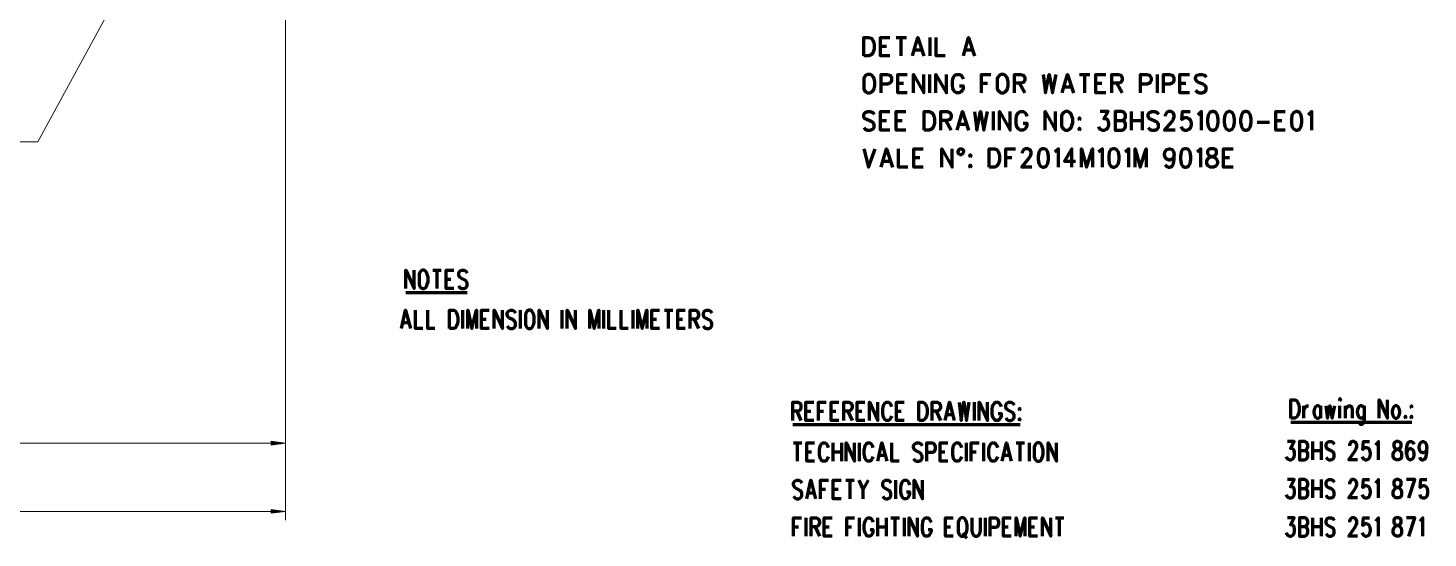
# Model space of a CAD drawing. Header units: metres. Extents: x 1223 to 5739, y -151236 to 19014.
# Drawn here: x 5257 to 5418.3, y -151127.4 to -151068.7 of the extents above; entities that cross this region are included whole.
import ezdxf

# ---------------------------------------------------------------- set-up
doc = ezdxf.new("R2010")
doc.units = ezdxf.units.M
doc.layers.add('PDF_Geometry', color=7, linetype='Continuous')

msp = doc.modelspace()

# ---------------------------------------------------------------- linework, layer by layer
at = {"layer": 'PDF_Geometry', "color": 8, "lineweight": 13}
for points in [[(5254.078, -151081.765), (5258.183, -151081.765), (5277.264, -151046.652)], [(5286.692, -151117.488), (5286.692, -151048.725)], [(5286.692, -151125.352), (5286.692, -151050.98)], [(5115.861, -151116.472), (5286.692, -151116.472)], [(5285.006, -151116.431), (5285.392, -151116.472), (5285.006, -151116.533)], [(5285.026, -151116.309), (5286.245, -151116.472), (5285.026, -151116.634)], [(5285.026, -151116.37), (5285.818, -151116.472), (5285.026, -151116.573)], [(4986.605, -151124.336), (5286.692, -151124.336)], [(5285.006, -151124.295), (5285.392, -151124.336), (5285.006, -151124.397)], [(5285.026, -151124.173), (5286.245, -151124.336), (5285.026, -151124.498)], [(5285.026, -151124.234), (5285.818, -151124.336), (5285.026, -151124.458)]]:
    msp.add_lwpolyline(points, dxfattribs=at)
at = {"layer": 'PDF_Geometry', "color": 8, "lineweight": 90}
for points in [[(5353.301, -151071.849), (5353.301, -151069.736), (5353.891, -151069.736), (5354.135, -151069.837), (5354.338, -151070.04), (5354.419, -151070.244), (5354.5, -151070.548), (5354.5, -151071.056), (5354.419, -151071.341), (5354.338, -151071.544), (5354.135, -151071.747), (5353.891, -151071.849)], [(5353.545, -151076.014), (5353.728, -151076.116), (5354.053, -151076.116), (5354.236, -151076.014), (5354.419, -151075.811), (5354.5, -151075.608), (5354.582, -151075.324), (5354.582, -151074.816), (5354.5, -151074.511), (5354.419, -151074.308), (5354.236, -151074.104), (5354.053, -151074.003), (5353.728, -151074.003), (5353.545, -151074.104), (5353.362, -151074.308), (5353.301, -151074.511), (5353.301, -151074.816), (5353.301, -151075.324), (5353.301, -151075.608), (5353.362, -151075.811)], [(5368.928, -151076.014), (5369.09, -151076.116), (5369.415, -151076.116), (5369.598, -151076.014), (5369.781, -151075.811), (5369.862, -151075.608), (5369.944, -151075.324), (5369.944, -151074.816), (5369.862, -151074.511), (5369.781, -151074.308), (5369.598, -151074.104), (5369.415, -151074.003), (5369.09, -151074.003), (5368.928, -151074.104), (5368.724, -151074.308), (5368.663, -151074.511), (5368.663, -151074.816), (5368.663, -151075.324), (5368.663, -151075.608), (5368.724, -151075.811)], [(5360.251, -151080.404), (5360.251, -151078.29), (5360.84, -151078.29), (5361.104, -151078.392), (5361.287, -151078.595), (5361.369, -151078.798), (5361.45, -151079.103), (5361.45, -151079.611), (5361.369, -151079.896), (5361.287, -151080.099), (5361.104, -151080.302), (5360.84, -151080.404)], [(5376.324, -151080.302), (5376.507, -151080.404), (5376.832, -151080.404), (5376.995, -151080.302), (5377.198, -151080.099), (5377.279, -151079.896), (5377.36, -151079.611), (5377.36, -151079.103), (5377.279, -151078.798), (5377.198, -151078.595), (5376.995, -151078.392), (5376.832, -151078.29), (5376.507, -151078.29), (5376.324, -151078.392), (5376.141, -151078.595), (5376.08, -151078.798), (5376.08, -151079.103), (5376.08, -151079.611), (5376.08, -151079.896), (5376.141, -151080.099)], [(5393.149, -151080.302), (5393.413, -151080.404), (5393.576, -151080.404), (5393.84, -151080.302), (5394.023, -151079.997), (5394.104, -151079.51), (5394.104, -151079.205), (5394.023, -151078.697), (5393.84, -151078.392), (5393.576, -151078.29), (5393.413, -151078.29), (5393.149, -151078.392), (5392.966, -151078.697), (5392.905, -151079.205), (5392.905, -151079.51), (5392.966, -151079.997)], [(5395.059, -151080.302), (5395.323, -151080.404), (5395.486, -151080.404), (5395.73, -151080.302), (5395.913, -151079.997), (5396.014, -151079.51), (5396.014, -151079.205), (5395.913, -151078.697), (5395.73, -151078.392), (5395.486, -151078.29), (5395.323, -151078.29), (5395.059, -151078.392), (5394.876, -151078.697), (5394.815, -151079.205), (5394.815, -151079.51), (5394.876, -151079.997)], [(5396.969, -151080.302), (5397.213, -151080.404), (5397.396, -151080.404), (5397.64, -151080.302), (5397.823, -151079.997), (5397.904, -151079.51), (5397.904, -151079.205), (5397.823, -151078.697), (5397.64, -151078.392), (5397.396, -151078.29), (5397.213, -151078.29), (5396.969, -151078.392), (5396.787, -151078.697), (5396.705, -151079.205), (5396.705, -151079.51), (5396.787, -151079.997)], [(5402.822, -151080.302), (5403.065, -151080.404), (5403.228, -151080.404), (5403.492, -151080.302), (5403.675, -151079.997), (5403.756, -151079.51), (5403.756, -151079.205), (5403.675, -151078.697), (5403.492, -151078.392), (5403.228, -151078.29), (5403.065, -151078.29), (5402.822, -151078.392), (5402.618, -151078.697), (5402.557, -151079.205), (5402.557, -151079.51), (5402.618, -151079.997)], [(5378.153, -151079.205), (5378.234, -151079.103), (5378.153, -151079.002), (5378.072, -151079.103)], [(5378.153, -151080.404), (5378.234, -151080.302), (5378.153, -151080.2), (5378.072, -151080.302)], [(5364.335, -151083.269), (5364.173, -151083.066), (5364.173, -151082.862), (5364.254, -151082.659), (5364.417, -151082.558), (5364.599, -151082.558), (5364.782, -151082.761), (5364.782, -151082.964), (5364.681, -151083.167), (5364.498, -151083.269)], [(5365.575, -151083.472), (5365.656, -151083.37), (5365.575, -151083.269), (5365.473, -151083.37)], [(5367.749, -151084.671), (5367.749, -151082.558), (5368.338, -151082.558), (5368.603, -151082.659), (5368.785, -151082.862), (5368.867, -151083.066), (5368.948, -151083.37), (5368.948, -151083.878), (5368.867, -151084.163), (5368.785, -151084.366), (5368.603, -151084.569), (5368.338, -151084.671)], [(5373.642, -151084.569), (5373.886, -151084.671), (5374.048, -151084.671), (5374.312, -151084.569), (5374.495, -151084.264), (5374.577, -151083.777), (5374.577, -151083.472), (5374.495, -151082.964), (5374.312, -151082.659), (5374.048, -151082.558), (5373.886, -151082.558), (5373.642, -151082.659), (5373.459, -151082.964), (5373.378, -151083.472), (5373.378, -151083.777), (5373.459, -151084.264)], [(5381.75, -151084.569), (5382.014, -151084.671), (5382.176, -151084.671), (5382.42, -151084.569), (5382.623, -151084.264), (5382.705, -151083.777), (5382.705, -151083.472), (5382.623, -151082.964), (5382.42, -151082.659), (5382.176, -151082.558), (5382.014, -151082.558), (5381.75, -151082.659), (5381.567, -151082.964), (5381.506, -151083.472), (5381.506, -151083.777), (5381.567, -151084.264)], [(5390.02, -151084.569), (5390.284, -151084.671), (5390.447, -151084.671), (5390.69, -151084.569), (5390.894, -151084.264), (5390.975, -151083.777), (5390.975, -151083.472), (5390.894, -151082.964), (5390.69, -151082.659), (5390.447, -151082.558), (5390.284, -151082.558), (5390.02, -151082.659), (5389.837, -151082.964), (5389.776, -151083.472), (5389.776, -151083.777), (5389.837, -151084.264)], [(5392.987, -151084.569), (5392.885, -151084.468), (5392.824, -151084.264), (5392.824, -151083.98), (5392.885, -151083.777), (5393.068, -151083.574), (5393.332, -151083.472), (5393.657, -151083.37), (5393.84, -151083.269), (5393.942, -151083.066), (5393.942, -151082.862), (5393.84, -151082.659), (5393.576, -151082.558), (5393.251, -151082.558), (5392.987, -151082.659), (5392.885, -151082.862), (5392.885, -151083.066), (5392.987, -151083.269), (5393.149, -151083.37), (5393.495, -151083.472), (5393.759, -151083.574), (5393.942, -151083.777), (5394.023, -151083.98), (5394.023, -151084.264), (5393.942, -151084.468), (5393.84, -151084.569), (5393.576, -151084.671), (5393.251, -151084.671)], [(5365.575, -151084.671), (5365.656, -151084.569), (5365.575, -151084.468), (5365.473, -151084.569)], [(5302.278, -151098.57), (5302.42, -151098.671), (5302.684, -151098.671), (5302.826, -151098.57), (5302.969, -151098.367), (5303.029, -151098.163), (5303.111, -151097.879), (5303.111, -151097.371), (5303.029, -151097.066), (5302.969, -151096.863), (5302.826, -151096.66), (5302.684, -151096.558), (5302.42, -151096.558), (5302.278, -151096.66), (5302.135, -151096.863), (5302.074, -151097.066), (5302.074, -151097.371), (5302.074, -151097.879), (5302.074, -151098.163), (5302.135, -151098.367)], [(5305.59, -151103.284), (5305.59, -151101.171), (5306.057, -151101.171), (5306.26, -151101.272), (5306.403, -151101.476), (5306.484, -151101.679), (5306.545, -151101.984), (5306.545, -151102.492), (5306.484, -151102.776), (5306.403, -151102.979), (5306.26, -151103.182), (5306.057, -151103.284)], [(5314.531, -151103.182), (5314.653, -151103.284), (5314.937, -151103.284), (5315.059, -151103.182), (5315.201, -151102.979), (5315.282, -151102.776), (5315.343, -151102.492), (5315.343, -151101.984), (5315.282, -151101.679), (5315.201, -151101.476), (5315.059, -151101.272), (5314.937, -151101.171), (5314.653, -151101.171), (5314.531, -151101.272), (5314.368, -151101.476), (5314.327, -151101.679), (5314.327, -151101.984), (5314.327, -151102.492), (5314.327, -151102.776), (5314.368, -151102.979)], [(5359.641, -151113.871), (5359.641, -151111.758), (5360.109, -151111.758), (5360.312, -151111.859), (5360.454, -151112.062), (5360.535, -151112.266), (5360.596, -151112.57), (5360.596, -151113.078), (5360.535, -151113.363), (5360.454, -151113.566), (5360.312, -151113.769), (5360.109, -151113.871)], [(5371.244, -151112.672), (5371.305, -151112.57), (5371.244, -151112.469), (5371.183, -151112.57)], [(5402.476, -151113.586), (5402.476, -151111.473), (5402.944, -151111.473), (5403.147, -151111.575), (5403.289, -151111.778), (5403.37, -151111.981), (5403.431, -151112.286), (5403.431, -151112.794), (5403.37, -151113.078), (5403.289, -151113.282), (5403.147, -151113.485), (5402.944, -151113.586)], [(5408.145, -151111.575), (5408.227, -151111.473), (5408.145, -151111.351), (5408.084, -151111.473)], [(5414.363, -151113.485), (5414.506, -151113.586), (5414.709, -151113.586), (5414.851, -151113.485), (5414.973, -151113.282), (5415.054, -151112.977), (5415.054, -151112.794), (5414.973, -151112.489), (5414.851, -151112.286), (5414.709, -151112.184), (5414.506, -151112.184), (5414.363, -151112.286), (5414.221, -151112.489), (5414.16, -151112.794), (5414.16, -151112.977), (5414.221, -151113.282)], [(5416.375, -151112.387), (5416.436, -151112.286), (5416.375, -151112.184), (5416.294, -151112.286)], [(5371.244, -151113.871), (5371.305, -151113.769), (5371.244, -151113.668), (5371.183, -151113.769)], [(5415.684, -151113.586), (5415.745, -151113.485), (5415.684, -151113.383), (5415.623, -151113.485)], [(5416.375, -151113.586), (5416.436, -151113.485), (5416.375, -151113.383), (5416.294, -151113.485)], [(5373.134, -151118.463), (5373.276, -151118.565), (5373.54, -151118.565), (5373.683, -151118.463), (5373.825, -151118.26), (5373.886, -151118.057), (5373.967, -151117.772), (5373.967, -151117.264), (5373.886, -151116.96), (5373.825, -151116.756), (5373.683, -151116.553), (5373.54, -151116.452), (5373.276, -151116.452), (5373.134, -151116.553), (5372.992, -151116.756), (5372.931, -151116.96), (5372.931, -151117.264), (5372.931, -151117.772), (5372.931, -151118.057), (5372.992, -151118.26)], [(5414.424, -151118.301), (5414.343, -151118.199), (5414.282, -151117.996), (5414.282, -151117.711), (5414.343, -151117.508), (5414.485, -151117.305), (5414.689, -151117.203), (5414.953, -151117.102), (5415.115, -151117), (5415.176, -151116.797), (5415.176, -151116.594), (5415.115, -151116.391), (5414.892, -151116.289), (5414.628, -151116.289), (5414.424, -151116.391), (5414.343, -151116.594), (5414.343, -151116.797), (5414.424, -151117), (5414.546, -151117.102), (5414.831, -151117.203), (5415.034, -151117.305), (5415.176, -151117.508), (5415.237, -151117.711), (5415.237, -151117.996), (5415.176, -151118.199), (5415.115, -151118.301), (5414.892, -151118.402), (5414.628, -151118.402)], [(5414.424, -151122.69), (5414.343, -151122.588), (5414.282, -151122.385), (5414.282, -151122.101), (5414.343, -151121.897), (5414.485, -151121.694), (5414.689, -151121.593), (5414.953, -151121.491), (5415.115, -151121.389), (5415.176, -151121.186), (5415.176, -151120.983), (5415.115, -151120.78), (5414.892, -151120.678), (5414.628, -151120.678), (5414.424, -151120.78), (5414.343, -151120.983), (5414.343, -151121.186), (5414.424, -151121.389), (5414.546, -151121.491), (5414.831, -151121.593), (5415.034, -151121.694), (5415.176, -151121.897), (5415.237, -151122.101), (5415.237, -151122.385), (5415.176, -151122.588), (5415.115, -151122.69), (5414.892, -151122.791), (5414.628, -151122.791)], [(5364.376, -151127.099), (5364.518, -151127.201), (5364.782, -151127.201), (5364.925, -151127.099), (5365.067, -151126.896), (5365.128, -151126.693), (5365.209, -151126.408), (5365.209, -151125.9), (5365.128, -151125.596), (5365.067, -151125.392), (5364.925, -151125.189), (5364.782, -151125.088), (5364.518, -151125.088), (5364.376, -151125.189), (5364.234, -151125.392), (5364.173, -151125.596), (5364.173, -151125.9), (5364.173, -151126.408), (5364.173, -151126.693), (5364.234, -151126.896)], [(5414.424, -151127.079), (5414.343, -151126.977), (5414.282, -151126.774), (5414.282, -151126.49), (5414.343, -151126.286), (5414.485, -151126.083), (5414.689, -151125.982), (5414.953, -151125.88), (5415.115, -151125.778), (5415.176, -151125.575), (5415.176, -151125.372), (5415.115, -151125.169), (5414.892, -151125.067), (5414.628, -151125.067), (5414.424, -151125.169), (5414.343, -151125.372), (5414.343, -151125.575), (5414.424, -151125.778), (5414.546, -151125.88), (5414.831, -151125.982), (5415.034, -151126.083), (5415.176, -151126.286), (5415.237, -151126.49), (5415.237, -151126.774), (5415.176, -151126.977), (5415.115, -151127.079), (5414.892, -151127.181), (5414.628, -151127.181)]]:
    msp.add_lwpolyline(points, close=True, dxfattribs=at)
for points in [[(5356.309, -151071.849), (5355.212, -151071.849), (5355.212, -151069.736), (5356.309, -151069.736)], [(5355.212, -151070.752), (5355.902, -151070.752)], [(5357.02, -151069.736), (5358.219, -151069.736)], [(5357.609, -151071.849), (5357.609, -151069.736)], [(5358.93, -151071.849), (5359.519, -151069.736), (5360.21, -151071.849)], [(5360.942, -151071.849), (5360.942, -151069.736)], [(5362.689, -151071.849), (5361.633, -151071.849), (5361.633, -151069.736)], [(5364.782, -151071.849), (5365.372, -151069.736), (5366.062, -151071.849)], [(5359.093, -151071.158), (5359.946, -151071.158)], [(5364.965, -151071.158), (5365.819, -151071.158)], [(5355.293, -151076.116), (5355.293, -151074.003), (5356.045, -151074.003), (5356.309, -151074.104), (5356.41, -151074.206), (5356.492, -151074.409), (5356.492, -151074.714), (5356.41, -151074.917), (5356.309, -151075.019), (5356.045, -151075.12), (5355.293, -151075.12)], [(5358.3, -151076.116), (5357.203, -151076.116), (5357.203, -151074.003), (5358.3, -151074.003)], [(5359.011, -151076.116), (5359.011, -151074.003), (5360.21, -151076.116), (5360.21, -151074.003)], [(5360.921, -151076.116), (5360.921, -151074.003)], [(5361.612, -151076.116), (5361.612, -151074.003), (5362.811, -151076.116), (5362.811, -151074.003)], [(5364.315, -151075.324), (5364.742, -151075.324), (5364.742, -151075.608), (5364.66, -151075.811), (5364.478, -151076.014), (5364.315, -151076.116), (5363.97, -151076.116), (5363.787, -151076.014), (5363.624, -151075.811), (5363.543, -151075.608), (5363.502, -151075.324), (5363.502, -151074.816), (5363.543, -151074.511), (5363.624, -151074.308), (5363.787, -151074.104), (5363.97, -151074.003), (5364.315, -151074.003), (5364.478, -151074.104), (5364.66, -151074.308), (5364.742, -151074.511)], [(5366.855, -151076.116), (5366.855, -151074.003), (5367.952, -151074.003)], [(5370.655, -151076.116), (5370.655, -151074.003), (5371.407, -151074.003), (5371.671, -151074.104), (5371.772, -151074.206), (5371.854, -151074.409), (5371.854, -151074.612), (5371.772, -151074.816), (5371.671, -151074.917), (5371.407, -151075.019), (5370.655, -151075.019)], [(5373.967, -151074.003), (5374.231, -151076.116), (5374.638, -151074.003), (5375.044, -151076.116), (5375.45, -151074.003)], [(5376.162, -151076.116), (5376.751, -151074.003), (5377.442, -151076.116)], [(5378.153, -151074.003), (5379.352, -151074.003)], [(5378.742, -151076.116), (5378.742, -151074.003)], [(5381.16, -151076.116), (5380.043, -151076.116), (5380.043, -151074.003), (5381.16, -151074.003)], [(5381.872, -151076.116), (5381.872, -151074.003), (5382.623, -151074.003), (5382.908, -151074.104), (5382.989, -151074.206), (5383.07, -151074.409), (5383.07, -151074.612), (5382.989, -151074.816), (5382.908, -151074.917), (5382.623, -151075.019), (5381.872, -151075.019)], [(5385.184, -151076.116), (5385.184, -151074.003), (5385.956, -151074.003), (5386.22, -151074.104), (5386.301, -151074.206), (5386.383, -151074.409), (5386.383, -151074.714), (5386.301, -151074.917), (5386.22, -151075.019), (5385.956, -151075.12), (5385.184, -151075.12)], [(5387.114, -151076.116), (5387.114, -151074.003)], [(5387.805, -151076.116), (5387.805, -151074.003), (5388.557, -151074.003), (5388.821, -151074.104), (5388.923, -151074.206), (5389.004, -151074.409), (5389.004, -151074.714), (5388.923, -151074.917), (5388.821, -151075.019), (5388.557, -151075.12), (5387.805, -151075.12)], [(5390.812, -151076.116), (5389.715, -151076.116), (5389.715, -151074.003), (5390.812, -151074.003)], [(5391.524, -151075.811), (5391.686, -151076.014), (5391.95, -151076.116), (5392.275, -151076.116), (5392.56, -151076.014), (5392.722, -151075.811), (5392.722, -151075.506), (5392.641, -151075.324), (5392.56, -151075.222), (5392.377, -151075.12), (5391.869, -151074.917), (5391.686, -151074.816), (5391.585, -151074.714), (5391.524, -151074.511), (5391.524, -151074.308), (5391.686, -151074.104), (5391.95, -151074.003), (5392.275, -151074.003), (5392.56, -151074.104), (5392.722, -151074.308)], [(5357.203, -151075.019), (5357.873, -151075.019)], [(5366.855, -151075.019), (5367.546, -151075.019)], [(5371.244, -151075.019), (5371.854, -151076.116)], [(5376.324, -151075.425), (5377.198, -151075.425)], [(5380.043, -151075.019), (5380.734, -151075.019)], [(5382.461, -151075.019), (5383.07, -151076.116)], [(5389.715, -151075.019), (5390.406, -151075.019)], [(5353.301, -151080.099), (5353.464, -151080.302), (5353.728, -151080.404), (5354.053, -151080.404), (5354.338, -151080.302), (5354.5, -151080.099), (5354.5, -151079.794), (5354.419, -151079.611), (5354.338, -151079.51), (5354.135, -151079.408), (5353.647, -151079.205), (5353.464, -151079.103), (5353.362, -151079.002), (5353.301, -151078.798), (5353.301, -151078.595), (5353.464, -151078.392), (5353.728, -151078.29), (5354.053, -151078.29), (5354.338, -151078.392), (5354.5, -151078.595)], [(5356.309, -151080.404), (5355.212, -151080.404), (5355.212, -151078.29), (5356.309, -151078.29)], [(5358.138, -151080.404), (5357.02, -151080.404), (5357.02, -151078.29), (5358.138, -151078.29)], [(5362.161, -151080.404), (5362.161, -151078.29), (5362.913, -151078.29), (5363.197, -151078.392), (5363.279, -151078.494), (5363.36, -151078.697), (5363.36, -151078.9), (5363.279, -151079.103), (5363.197, -151079.205), (5362.913, -151079.306), (5362.161, -151079.306)], [(5364.071, -151080.404), (5364.66, -151078.29), (5365.351, -151080.404)], [(5366.062, -151078.29), (5366.327, -151080.404), (5366.733, -151078.29), (5367.139, -151080.404), (5367.546, -151078.29)], [(5368.257, -151080.404), (5368.257, -151078.29)], [(5368.948, -151080.404), (5368.948, -151078.29), (5370.147, -151080.404), (5370.147, -151078.29)], [(5371.671, -151079.611), (5372.077, -151079.611), (5372.077, -151079.896), (5371.996, -151080.099), (5371.833, -151080.302), (5371.671, -151080.404), (5371.305, -151080.404), (5371.143, -151080.302), (5370.98, -151080.099), (5370.899, -151079.896), (5370.838, -151079.611), (5370.838, -151079.103), (5370.899, -151078.798), (5370.98, -151078.595), (5371.143, -151078.392), (5371.305, -151078.29), (5371.671, -151078.29), (5371.833, -151078.392), (5371.996, -151078.595), (5372.077, -151078.798)], [(5374.191, -151080.404), (5374.191, -151078.29), (5375.389, -151080.404), (5375.389, -151078.29)], [(5380.348, -151079.997), (5380.409, -151080.2), (5380.51, -151080.302), (5380.754, -151080.404), (5381.018, -151080.404), (5381.262, -151080.302), (5381.445, -151080.099), (5381.526, -151079.794), (5381.526, -151079.611), (5381.445, -151079.306), (5381.364, -151079.205), (5381.181, -151079.103), (5380.937, -151079.103), (5381.445, -151078.29), (5380.51, -151078.29)], [(5382.237, -151079.306), (5383.009, -151079.306), (5383.274, -151079.205), (5383.355, -151079.103), (5383.436, -151078.9), (5383.436, -151078.697), (5383.355, -151078.494), (5383.274, -151078.392), (5383.009, -151078.29), (5382.237, -151078.29), (5382.237, -151080.404), (5383.009, -151080.404), (5383.274, -151080.302), (5383.355, -151080.2), (5383.436, -151079.997), (5383.436, -151079.713), (5383.355, -151079.51), (5383.274, -151079.408), (5383.009, -151079.306)], [(5384.147, -151080.404), (5384.147, -151078.29)], [(5385.346, -151078.29), (5385.346, -151080.404)], [(5386.058, -151080.099), (5386.22, -151080.302), (5386.464, -151080.404), (5386.809, -151080.404), (5387.074, -151080.302), (5387.236, -151080.099), (5387.236, -151079.794), (5387.155, -151079.611), (5387.074, -151079.51), (5386.891, -151079.408), (5386.383, -151079.205), (5386.22, -151079.103), (5386.118, -151079.002), (5386.058, -151078.798), (5386.058, -151078.595), (5386.22, -151078.392), (5386.464, -151078.29), (5386.809, -151078.29), (5387.074, -151078.392), (5387.236, -151078.595)], [(5389.146, -151080.404), (5387.947, -151080.404), (5388.801, -151079.408), (5388.984, -151079.103), (5389.065, -151078.9), (5389.065, -151078.697), (5388.984, -151078.494), (5388.882, -151078.392), (5388.719, -151078.29), (5388.374, -151078.29), (5388.211, -151078.392), (5388.13, -151078.494), (5388.029, -151078.697), (5388.029, -151078.798)], [(5389.857, -151079.997), (5389.918, -151080.2), (5390.02, -151080.302), (5390.284, -151080.404), (5390.528, -151080.404), (5390.792, -151080.302), (5390.975, -151080.099), (5391.056, -151079.794), (5391.056, -151079.611), (5390.975, -151079.306), (5390.792, -151079.103), (5390.528, -151079.002), (5390.284, -151079.002), (5390.02, -151079.103), (5389.918, -151079.205), (5390.02, -151078.29), (5390.894, -151078.29)], [(5392.194, -151080.404), (5392.194, -151078.29), (5391.767, -151078.697)], [(5401.846, -151080.404), (5400.749, -151080.404), (5400.749, -151078.29), (5401.846, -151078.29)], [(5404.894, -151080.404), (5404.894, -151078.29), (5404.468, -151078.697)], [(5355.212, -151079.306), (5355.902, -151079.306)], [(5357.02, -151079.306), (5357.711, -151079.306)], [(5362.75, -151079.306), (5363.36, -151080.404)], [(5364.234, -151079.713), (5365.087, -151079.713)], [(5384.147, -151079.306), (5385.346, -151079.306)], [(5398.615, -151079.51), (5400.038, -151079.51)], [(5400.749, -151079.306), (5401.44, -151079.306)], [(5353.301, -151082.558), (5353.85, -151084.671), (5354.622, -151082.558)], [(5355.313, -151084.671), (5355.902, -151082.558), (5356.593, -151084.671)], [(5358.361, -151084.671), (5357.305, -151084.671), (5357.305, -151082.558)], [(5360.149, -151084.671), (5359.052, -151084.671), (5359.052, -151082.558), (5360.149, -151082.558)], [(5359.052, -151083.574), (5359.743, -151083.574)], [(5362.283, -151084.671), (5362.283, -151082.558), (5363.482, -151084.671), (5363.482, -151082.558)], [(5369.659, -151084.671), (5369.659, -151082.558), (5370.777, -151082.558)], [(5369.659, -151083.574), (5370.35, -151083.574)], [(5372.667, -151084.671), (5371.488, -151084.671), (5372.321, -151083.675), (5372.504, -151083.37), (5372.585, -151083.167), (5372.585, -151082.964), (5372.504, -151082.761), (5372.402, -151082.659), (5372.24, -151082.558), (5371.894, -151082.558), (5371.732, -151082.659), (5371.651, -151082.761), (5371.549, -151082.964), (5371.549, -151083.066)], [(5375.715, -151084.671), (5375.715, -151082.558), (5375.288, -151082.964)], [(5377.259, -151084.671), (5377.259, -151082.558), (5376.426, -151083.98), (5377.686, -151083.98)], [(5378.376, -151084.671), (5378.376, -151082.558), (5378.966, -151084.671), (5379.657, -151082.558), (5379.657, -151084.671)], [(5380.795, -151084.671), (5380.795, -151082.558), (5380.348, -151082.964)], [(5383.843, -151084.671), (5383.843, -151082.558), (5383.396, -151082.964)], [(5384.554, -151084.671), (5384.554, -151082.558), (5385.143, -151084.671), (5385.834, -151082.558), (5385.834, -151084.671)], [(5388.029, -151084.366), (5388.13, -151084.569), (5388.374, -151084.671), (5388.537, -151084.671), (5388.821, -151084.569), (5388.984, -151084.264), (5389.065, -151083.777), (5389.065, -151083.269), (5388.984, -151083.574), (5388.821, -151083.777), (5388.537, -151083.878), (5388.455, -151083.878), (5388.211, -151083.777), (5388.029, -151083.574), (5387.947, -151083.269), (5387.947, -151083.167), (5388.029, -151082.862), (5388.211, -151082.659), (5388.455, -151082.558), (5388.537, -151082.558), (5388.821, -151082.659), (5388.984, -151082.862), (5389.065, -151083.269)], [(5392.113, -151084.671), (5392.113, -151082.558), (5391.686, -151082.964)], [(5395.831, -151084.671), (5394.734, -151084.671), (5394.734, -151082.558), (5395.831, -151082.558)], [(5394.734, -151083.574), (5395.425, -151083.574)], [(5355.476, -151083.98), (5356.329, -151083.98)], [(5300.571, -151098.671), (5300.571, -151096.558), (5301.526, -151098.671), (5301.526, -151096.558)], [(5303.68, -151096.558), (5304.635, -151096.558)], [(5304.147, -151098.671), (5304.147, -151096.558)], [(5306.078, -151098.671), (5305.183, -151098.671), (5305.183, -151096.558), (5306.078, -151096.558)], [(5306.646, -151098.367), (5306.789, -151098.57), (5306.992, -151098.671), (5307.256, -151098.671), (5307.48, -151098.57), (5307.602, -151098.367), (5307.602, -151098.062), (5307.541, -151097.879), (5307.48, -151097.777), (5307.317, -151097.676), (5306.911, -151097.473), (5306.789, -151097.371), (5306.707, -151097.269), (5306.646, -151097.066), (5306.646, -151096.863), (5306.789, -151096.66), (5306.992, -151096.558), (5307.256, -151096.558), (5307.48, -151096.66), (5307.602, -151096.863)], [(5305.183, -151097.574), (5305.752, -151097.574)], [(5300.571, -151099.139), (5307.602, -151099.139)], [(5300.063, -151103.284), (5300.53, -151101.171), (5301.079, -151103.284)], [(5302.501, -151103.284), (5301.668, -151103.284), (5301.668, -151101.171)], [(5303.903, -151103.284), (5303.07, -151103.284), (5303.07, -151101.171)], [(5307.134, -151103.284), (5307.134, -151101.171)], [(5307.683, -151103.284), (5307.683, -151101.171), (5308.15, -151103.284), (5308.699, -151101.171), (5308.699, -151103.284)], [(5310.162, -151103.284), (5309.268, -151103.284), (5309.268, -151101.171), (5310.162, -151101.171)], [(5310.731, -151103.284), (5310.731, -151101.171), (5311.686, -151103.284), (5311.686, -151101.171)], [(5312.234, -151102.979), (5312.377, -151103.182), (5312.56, -151103.284), (5312.844, -151103.284), (5313.047, -151103.182), (5313.19, -151102.979), (5313.19, -151102.674), (5313.129, -151102.492), (5313.047, -151102.39), (5312.905, -151102.288), (5312.499, -151102.085), (5312.377, -151101.984), (5312.295, -151101.882), (5312.234, -151101.679), (5312.234, -151101.476), (5312.377, -151101.272), (5312.56, -151101.171), (5312.844, -151101.171), (5313.047, -151101.272), (5313.19, -151101.476)], [(5313.758, -151103.284), (5313.758, -151101.171)], [(5315.912, -151103.284), (5315.912, -151101.171), (5316.867, -151103.284), (5316.867, -151101.171)], [(5318.574, -151103.284), (5318.574, -151101.171)], [(5319.123, -151103.284), (5319.123, -151101.171), (5320.078, -151103.284), (5320.078, -151101.171)], [(5321.765, -151103.284), (5321.765, -151101.171), (5322.232, -151103.284), (5322.781, -151101.171), (5322.781, -151103.284)], [(5323.37, -151103.284), (5323.37, -151101.171)], [(5324.772, -151103.284), (5323.939, -151103.284), (5323.939, -151101.171)], [(5326.174, -151103.284), (5325.341, -151103.284), (5325.341, -151101.171)], [(5326.743, -151103.284), (5326.743, -151101.171)], [(5327.292, -151103.284), (5327.292, -151101.171), (5327.759, -151103.284), (5328.308, -151101.171), (5328.308, -151103.284)], [(5329.771, -151103.284), (5328.877, -151103.284), (5328.877, -151101.171), (5329.771, -151101.171)], [(5330.34, -151101.171), (5331.295, -151101.171)], [(5330.807, -151103.284), (5330.807, -151101.171)], [(5332.737, -151103.284), (5331.864, -151103.284), (5331.864, -151101.171), (5332.737, -151101.171)], [(5333.306, -151103.284), (5333.306, -151101.171), (5333.916, -151101.171), (5334.14, -151101.272), (5334.201, -151101.374), (5334.262, -151101.577), (5334.262, -151101.78), (5334.201, -151101.984), (5334.14, -151102.085), (5333.916, -151102.187), (5333.306, -151102.187)], [(5334.83, -151102.979), (5334.973, -151103.182), (5335.176, -151103.284), (5335.44, -151103.284), (5335.664, -151103.182), (5335.786, -151102.979), (5335.786, -151102.674), (5335.725, -151102.492), (5335.664, -151102.39), (5335.501, -151102.288), (5335.095, -151102.085), (5334.973, -151101.984), (5334.891, -151101.882), (5334.83, -151101.679), (5334.83, -151101.476), (5334.973, -151101.272), (5335.176, -151101.171), (5335.44, -151101.171), (5335.664, -151101.272), (5335.786, -151101.476)], [(5300.205, -151102.593), (5300.876, -151102.593)], [(5309.268, -151102.187), (5309.816, -151102.187)], [(5328.877, -151102.187), (5329.425, -151102.187)], [(5331.864, -151102.187), (5332.412, -151102.187)], [(5333.774, -151102.187), (5334.262, -151103.284)], [(5345.112, -151113.871), (5345.112, -151111.758), (5345.722, -151111.758), (5345.925, -151111.859), (5346.007, -151111.961), (5346.067, -151112.164), (5346.067, -151112.367), (5346.007, -151112.57), (5345.925, -151112.672), (5345.722, -151112.774), (5345.112, -151112.774)], [(5345.58, -151112.774), (5346.067, -151113.871)], [(5347.531, -151113.871), (5346.636, -151113.871), (5346.636, -151111.758), (5347.531, -151111.758)], [(5346.636, -151112.774), (5347.185, -151112.774)], [(5348.099, -151113.871), (5348.099, -151111.758), (5348.973, -151111.758)], [(5348.099, -151112.774), (5348.648, -151112.774)], [(5350.436, -151113.871), (5349.542, -151113.871), (5349.542, -151111.758), (5350.436, -151111.758)], [(5349.542, -151112.774), (5350.091, -151112.774)], [(5351.005, -151113.871), (5351.005, -151111.758), (5351.615, -151111.758), (5351.818, -151111.859), (5351.899, -151111.961), (5351.96, -151112.164), (5351.96, -151112.367), (5351.899, -151112.57), (5351.818, -151112.672), (5351.615, -151112.774), (5351.005, -151112.774)], [(5351.473, -151112.774), (5351.96, -151113.871)], [(5353.423, -151113.871), (5352.529, -151113.871), (5352.529, -151111.758), (5353.423, -151111.758)], [(5352.529, -151112.774), (5353.078, -151112.774)], [(5353.972, -151113.871), (5353.972, -151111.758), (5354.927, -151113.871), (5354.927, -151111.758)], [(5356.492, -151113.363), (5356.41, -151113.566), (5356.289, -151113.769), (5356.146, -151113.871), (5355.862, -151113.871), (5355.74, -151113.769), (5355.598, -151113.566), (5355.537, -151113.363), (5355.496, -151113.078), (5355.496, -151112.57), (5355.537, -151112.266), (5355.598, -151112.062), (5355.74, -151111.859), (5355.862, -151111.758), (5356.146, -151111.758), (5356.289, -151111.859), (5356.41, -151112.062), (5356.492, -151112.266)], [(5357.934, -151113.871), (5357.061, -151113.871), (5357.061, -151111.758), (5357.934, -151111.758)], [(5357.061, -151112.774), (5357.609, -151112.774)], [(5361.165, -151113.871), (5361.165, -151111.758), (5361.775, -151111.758), (5361.978, -151111.859), (5362.059, -151111.961), (5362.12, -151112.164), (5362.12, -151112.367), (5362.059, -151112.57), (5361.978, -151112.672), (5361.775, -151112.774), (5361.165, -151112.774)], [(5361.633, -151112.774), (5362.12, -151113.871)], [(5362.689, -151113.871), (5363.157, -151111.758), (5363.705, -151113.871)], [(5364.274, -151111.758), (5364.498, -151113.871), (5364.823, -151111.758), (5365.148, -151113.871), (5365.453, -151111.758)], [(5366.042, -151113.871), (5366.042, -151111.758)], [(5366.591, -151113.871), (5366.591, -151111.758), (5367.546, -151113.871), (5367.546, -151111.758)], [(5368.765, -151113.078), (5369.111, -151113.078), (5369.111, -151113.363), (5369.029, -151113.566), (5368.907, -151113.769), (5368.765, -151113.871), (5368.481, -151113.871), (5368.338, -151113.769), (5368.216, -151113.566), (5368.135, -151113.363), (5368.095, -151113.078), (5368.095, -151112.57), (5368.135, -151112.266), (5368.216, -151112.062), (5368.338, -151111.859), (5368.481, -151111.758), (5368.765, -151111.758), (5368.907, -151111.859), (5369.029, -151112.062), (5369.111, -151112.266)], [(5369.659, -151113.566), (5369.781, -151113.769), (5369.984, -151113.871), (5370.269, -151113.871), (5370.472, -151113.769), (5370.614, -151113.566), (5370.614, -151113.261), (5370.553, -151113.078), (5370.472, -151112.977), (5370.33, -151112.875), (5369.923, -151112.672), (5369.781, -151112.57), (5369.7, -151112.469), (5369.659, -151112.266), (5369.659, -151112.062), (5369.781, -151111.859), (5369.984, -151111.758), (5370.269, -151111.758), (5370.472, -151111.859), (5370.614, -151112.062)], [(5404, -151113.586), (5404, -151112.184)], [(5404, -151112.794), (5404.061, -151112.489), (5404.203, -151112.286), (5404.346, -151112.184), (5404.528, -151112.184)], [(5405.951, -151112.489), (5405.809, -151112.286), (5405.666, -151112.184), (5405.463, -151112.184), (5405.341, -151112.286), (5405.199, -151112.489), (5405.118, -151112.794), (5405.118, -151112.977), (5405.199, -151113.282), (5405.341, -151113.485), (5405.463, -151113.586), (5405.666, -151113.586), (5405.809, -151113.485), (5405.951, -151113.282)], [(5405.951, -151113.586), (5405.951, -151112.184)], [(5406.5, -151112.184), (5406.703, -151113.586), (5406.987, -151112.184), (5407.251, -151113.586), (5407.536, -151112.184)], [(5408.145, -151113.586), (5408.145, -151112.184)], [(5408.796, -151113.586), (5408.796, -151112.184)], [(5408.796, -151112.591), (5408.999, -151112.286), (5409.141, -151112.184), (5409.344, -151112.184), (5409.487, -151112.286), (5409.548, -151112.591), (5409.548, -151113.586)], [(5410.34, -151114.196), (5410.482, -151114.298), (5410.685, -151114.298), (5410.828, -151114.196), (5410.909, -151114.094), (5410.97, -151113.79), (5410.97, -151112.184)], [(5412.657, -151113.586), (5412.657, -151111.473), (5413.612, -151113.586), (5413.612, -151111.473)], [(5345.112, -151114.338), (5371.305, -151114.338)], [(5362.811, -151113.18), (5363.502, -151113.18)], [(5402.476, -151114.054), (5416.416, -151114.054)], [(5345.214, -151116.452), (5346.169, -151116.452)], [(5345.681, -151118.565), (5345.681, -151116.452)], [(5347.632, -151118.565), (5346.738, -151118.565), (5346.738, -151116.452), (5347.632, -151116.452)], [(5346.738, -151117.468), (5347.287, -151117.468)], [(5349.197, -151118.057), (5349.116, -151118.26), (5348.994, -151118.463), (5348.851, -151118.565), (5348.567, -151118.565), (5348.445, -151118.463), (5348.303, -151118.26), (5348.242, -151118.057), (5348.201, -151117.772), (5348.201, -151117.264), (5348.242, -151116.96), (5348.303, -151116.756), (5348.445, -151116.553), (5348.567, -151116.452), (5348.851, -151116.452), (5348.994, -151116.553), (5349.116, -151116.756), (5349.197, -151116.96)], [(5349.766, -151118.565), (5349.766, -151116.452)], [(5349.766, -151117.468), (5350.721, -151117.468)], [(5350.721, -151116.452), (5350.721, -151118.565)], [(5351.269, -151118.565), (5351.269, -151116.452), (5352.245, -151118.565), (5352.245, -151116.452)], [(5352.793, -151118.565), (5352.793, -151116.452)], [(5354.358, -151118.057), (5354.277, -151118.26), (5354.155, -151118.463), (5354.013, -151118.565), (5353.728, -151118.565), (5353.606, -151118.463), (5353.464, -151118.26), (5353.403, -151118.057), (5353.362, -151117.772), (5353.362, -151117.264), (5353.403, -151116.96), (5353.464, -151116.756), (5353.606, -151116.553), (5353.728, -151116.452), (5354.013, -151116.452), (5354.155, -151116.553), (5354.277, -151116.756), (5354.358, -151116.96)], [(5354.927, -151118.565), (5355.394, -151116.452), (5355.943, -151118.565)], [(5357.365, -151118.565), (5356.512, -151118.565), (5356.512, -151116.452)], [(5359.032, -151118.26), (5359.174, -151118.463), (5359.377, -151118.565), (5359.641, -151118.565), (5359.865, -151118.463), (5360.007, -151118.26), (5360.007, -151117.955), (5359.926, -151117.772), (5359.865, -151117.671), (5359.723, -151117.569), (5359.316, -151117.366), (5359.174, -151117.264), (5359.093, -151117.163), (5359.032, -151116.96), (5359.032, -151116.756), (5359.174, -151116.553), (5359.377, -151116.452), (5359.641, -151116.452), (5359.865, -151116.553), (5360.007, -151116.756)], [(5360.556, -151118.565), (5360.556, -151116.452), (5361.165, -151116.452), (5361.389, -151116.553), (5361.45, -151116.655), (5361.531, -151116.858), (5361.531, -151117.163), (5361.45, -151117.366), (5361.389, -151117.468), (5361.165, -151117.569), (5360.556, -151117.569)], [(5362.974, -151118.565), (5362.08, -151118.565), (5362.08, -151116.452), (5362.974, -151116.452)], [(5362.08, -151117.468), (5362.649, -151117.468)], [(5364.538, -151118.057), (5364.478, -151118.26), (5364.335, -151118.463), (5364.193, -151118.565), (5363.929, -151118.565), (5363.787, -151118.463), (5363.644, -151118.26), (5363.583, -151118.057), (5363.543, -151117.772), (5363.543, -151117.264), (5363.583, -151116.96), (5363.644, -151116.756), (5363.787, -151116.553), (5363.929, -151116.452), (5364.193, -151116.452), (5364.335, -151116.553), (5364.478, -151116.756), (5364.538, -151116.96)], [(5365.128, -151118.565), (5365.128, -151116.452)], [(5365.676, -151118.565), (5365.676, -151116.452), (5366.571, -151116.452)], [(5365.676, -151117.468), (5366.225, -151117.468)], [(5367.139, -151118.565), (5367.139, -151116.452)], [(5368.684, -151118.057), (5368.623, -151118.26), (5368.481, -151118.463), (5368.359, -151118.565), (5368.074, -151118.565), (5367.932, -151118.463), (5367.81, -151118.26), (5367.729, -151118.057), (5367.688, -151117.772), (5367.688, -151117.264), (5367.729, -151116.96), (5367.81, -151116.756), (5367.932, -151116.553), (5368.074, -151116.452), (5368.359, -151116.452), (5368.481, -151116.553), (5368.623, -151116.756), (5368.684, -151116.96)], [(5369.253, -151118.565), (5369.72, -151116.452), (5370.289, -151118.565)], [(5370.838, -151116.452), (5371.813, -151116.452)], [(5371.325, -151118.565), (5371.325, -151116.452)], [(5372.382, -151118.565), (5372.382, -151116.452)], [(5374.536, -151118.565), (5374.536, -151116.452), (5375.491, -151118.565), (5375.491, -151116.452)], [(5401.968, -151117.996), (5402.029, -151118.199), (5402.11, -151118.301), (5402.314, -151118.402), (5402.517, -151118.402), (5402.7, -151118.301), (5402.862, -151118.097), (5402.923, -151117.793), (5402.923, -151117.61), (5402.862, -151117.305), (5402.781, -151117.203), (5402.639, -151117.102), (5402.436, -151117.102), (5402.862, -151116.289), (5402.11, -151116.289)], [(5403.492, -151117.305), (5404.102, -151117.305), (5404.305, -151117.203), (5404.386, -151117.102), (5404.447, -151116.899), (5404.447, -151116.695), (5404.386, -151116.492), (5404.305, -151116.391), (5404.102, -151116.289), (5403.492, -151116.289), (5403.492, -151118.402), (5404.102, -151118.402), (5404.305, -151118.301), (5404.386, -151118.199), (5404.447, -151117.996), (5404.447, -151117.711), (5404.386, -151117.508), (5404.305, -151117.407), (5404.102, -151117.305)], [(5405.016, -151118.402), (5405.016, -151116.289)], [(5405.016, -151117.305), (5405.971, -151117.305)], [(5405.971, -151116.289), (5405.971, -151118.402)], [(5406.54, -151118.097), (5406.662, -151118.301), (5406.865, -151118.402), (5407.15, -151118.402), (5407.353, -151118.301), (5407.495, -151118.097), (5407.495, -151117.793), (5407.434, -151117.61), (5407.353, -151117.508), (5407.211, -151117.407), (5406.804, -151117.203), (5406.662, -151117.102), (5406.581, -151117), (5406.54, -151116.797), (5406.54, -151116.594), (5406.662, -151116.391), (5406.865, -151116.289), (5407.15, -151116.289), (5407.353, -151116.391), (5407.495, -151116.594)], [(5410.157, -151118.402), (5409.182, -151118.402), (5409.873, -151117.407), (5410.015, -151117.102), (5410.076, -151116.899), (5410.076, -151116.695), (5410.015, -151116.492), (5409.934, -151116.391), (5409.791, -151116.289), (5409.527, -151116.289), (5409.385, -151116.391), (5409.324, -151116.492), (5409.243, -151116.695), (5409.243, -151116.797)], [(5410.706, -151117.996), (5410.767, -151118.199), (5410.848, -151118.301), (5411.051, -151118.402), (5411.254, -151118.402), (5411.458, -151118.301), (5411.6, -151118.097), (5411.681, -151117.793), (5411.681, -151117.61), (5411.6, -151117.305), (5411.458, -151117.102), (5411.254, -151117), (5411.051, -151117), (5410.848, -151117.102), (5410.767, -151117.203), (5410.848, -151116.289), (5411.539, -151116.289)], [(5412.596, -151118.402), (5412.596, -151116.289), (5412.23, -151116.695)], [(5415.806, -151117.711), (5415.867, -151118.097), (5416.009, -151118.301), (5416.213, -151118.402), (5416.274, -151118.402), (5416.497, -151118.301), (5416.639, -151118.097), (5416.7, -151117.793), (5416.7, -151117.711), (5416.639, -151117.407), (5416.497, -151117.203), (5416.274, -151117.102), (5416.213, -151117.102), (5416.009, -151117.203), (5415.867, -151117.407), (5415.806, -151117.711), (5415.806, -151117.203), (5415.867, -151116.695), (5416.009, -151116.391), (5416.213, -151116.289), (5416.355, -151116.289), (5416.558, -151116.391), (5416.639, -151116.594)], [(5417.33, -151118.097), (5417.391, -151118.301), (5417.594, -151118.402), (5417.737, -151118.402), (5417.96, -151118.301), (5418.082, -151117.996), (5418.163, -151117.508), (5418.163, -151117), (5418.082, -151117.305), (5417.96, -151117.508), (5417.737, -151117.61), (5417.676, -151117.61), (5417.472, -151117.508), (5417.33, -151117.305), (5417.269, -151117), (5417.269, -151116.899), (5417.33, -151116.594), (5417.472, -151116.391), (5417.676, -151116.289), (5417.737, -151116.289), (5417.96, -151116.391), (5418.082, -151116.594), (5418.163, -151117)], [(5355.049, -151117.874), (5355.74, -151117.874)], [(5369.395, -151117.874), (5370.086, -151117.874)], [(5345.214, -151122.568), (5345.356, -151122.771), (5345.559, -151122.873), (5345.824, -151122.873), (5346.027, -151122.771), (5346.169, -151122.568), (5346.169, -151122.263), (5346.108, -151122.08), (5346.027, -151121.979), (5345.885, -151121.877), (5345.478, -151121.674), (5345.356, -151121.572), (5345.275, -151121.471), (5345.214, -151121.267), (5345.214, -151121.064), (5345.356, -151120.861), (5345.559, -151120.759), (5345.824, -151120.759), (5346.027, -151120.861), (5346.169, -151121.064)], [(5346.738, -151122.873), (5347.205, -151120.759), (5347.754, -151122.873)], [(5348.323, -151122.873), (5348.323, -151120.759), (5349.217, -151120.759)], [(5350.68, -151122.873), (5349.786, -151122.873), (5349.786, -151120.759), (5350.68, -151120.759)], [(5351.229, -151120.759), (5352.204, -151120.759)], [(5351.716, -151122.873), (5351.716, -151120.759)], [(5353.241, -151122.873), (5353.241, -151121.775), (5352.753, -151120.759)], [(5353.789, -151120.759), (5353.241, -151121.775)], [(5355.476, -151122.568), (5355.598, -151122.771), (5355.801, -151122.873), (5356.085, -151122.873), (5356.289, -151122.771), (5356.431, -151122.568), (5356.431, -151122.263), (5356.349, -151122.08), (5356.289, -151121.979), (5356.146, -151121.877), (5355.74, -151121.674), (5355.598, -151121.572), (5355.516, -151121.471), (5355.476, -151121.267), (5355.476, -151121.064), (5355.598, -151120.861), (5355.801, -151120.759), (5356.085, -151120.759), (5356.289, -151120.861), (5356.431, -151121.064)], [(5357, -151122.873), (5357, -151120.759)], [(5358.219, -151122.08), (5358.564, -151122.08), (5358.564, -151122.365), (5358.483, -151122.568), (5358.361, -151122.771), (5358.219, -151122.873), (5357.934, -151122.873), (5357.792, -151122.771), (5357.67, -151122.568), (5357.609, -151122.365), (5357.569, -151122.08), (5357.569, -151121.572), (5357.609, -151121.267), (5357.67, -151121.064), (5357.792, -151120.861), (5357.934, -151120.759), (5358.219, -151120.759), (5358.361, -151120.861), (5358.483, -151121.064), (5358.564, -151121.267)], [(5359.113, -151122.873), (5359.113, -151120.759), (5360.068, -151122.873), (5360.068, -151120.759)], [(5401.968, -151122.385), (5402.029, -151122.588), (5402.11, -151122.69), (5402.314, -151122.791), (5402.517, -151122.791), (5402.7, -151122.69), (5402.862, -151122.487), (5402.923, -151122.182), (5402.923, -151121.999), (5402.862, -151121.694), (5402.781, -151121.593), (5402.639, -151121.491), (5402.436, -151121.491), (5402.862, -151120.678), (5402.11, -151120.678)], [(5403.492, -151121.694), (5404.102, -151121.694), (5404.305, -151121.593), (5404.386, -151121.491), (5404.447, -151121.288), (5404.447, -151121.084), (5404.386, -151120.881), (5404.305, -151120.78), (5404.102, -151120.678), (5403.492, -151120.678), (5403.492, -151122.791), (5404.102, -151122.791), (5404.305, -151122.69), (5404.386, -151122.588), (5404.447, -151122.385), (5404.447, -151122.101), (5404.386, -151121.897), (5404.305, -151121.796), (5404.102, -151121.694)], [(5405.016, -151122.791), (5405.016, -151120.678)], [(5405.971, -151120.678), (5405.971, -151122.791)], [(5406.54, -151122.487), (5406.662, -151122.69), (5406.865, -151122.791), (5407.15, -151122.791), (5407.353, -151122.69), (5407.495, -151122.487), (5407.495, -151122.182), (5407.434, -151121.999), (5407.353, -151121.897), (5407.211, -151121.796), (5406.804, -151121.593), (5406.662, -151121.491), (5406.581, -151121.389), (5406.54, -151121.186), (5406.54, -151120.983), (5406.662, -151120.78), (5406.865, -151120.678), (5407.15, -151120.678), (5407.353, -151120.78), (5407.495, -151120.983)], [(5410.157, -151122.791), (5409.182, -151122.791), (5409.873, -151121.796), (5410.015, -151121.491), (5410.076, -151121.288), (5410.076, -151121.084), (5410.015, -151120.881), (5409.934, -151120.78), (5409.791, -151120.678), (5409.527, -151120.678), (5409.385, -151120.78), (5409.324, -151120.881), (5409.243, -151121.084), (5409.243, -151121.186)], [(5410.706, -151122.385), (5410.767, -151122.588), (5410.848, -151122.69), (5411.051, -151122.791), (5411.254, -151122.791), (5411.458, -151122.69), (5411.6, -151122.487), (5411.681, -151122.182), (5411.681, -151121.999), (5411.6, -151121.694), (5411.458, -151121.491), (5411.254, -151121.389), (5411.051, -151121.389), (5410.848, -151121.491), (5410.767, -151121.593), (5410.848, -151120.678), (5411.539, -151120.678)], [(5412.596, -151122.791), (5412.596, -151120.678), (5412.23, -151121.084)], [(5416.07, -151122.791), (5416.761, -151120.678), (5415.806, -151120.678)], [(5417.33, -151122.385), (5417.391, -151122.588), (5417.472, -151122.69), (5417.676, -151122.791), (5417.879, -151122.791), (5418.082, -151122.69), (5418.224, -151122.487), (5418.285, -151122.182), (5418.285, -151121.999), (5418.224, -151121.694), (5418.082, -151121.491), (5417.879, -151121.389), (5417.676, -151121.389), (5417.472, -151121.491), (5417.391, -151121.593), (5417.472, -151120.678), (5418.163, -151120.678)], [(5346.88, -151122.182), (5347.551, -151122.182)], [(5348.323, -151121.775), (5348.872, -151121.775)], [(5349.786, -151121.775), (5350.335, -151121.775)], [(5405.016, -151121.694), (5405.971, -151121.694)], [(5345.214, -151127.201), (5345.214, -151125.088), (5346.108, -151125.088)], [(5346.677, -151127.201), (5346.677, -151125.088)], [(5347.226, -151127.201), (5347.226, -151125.088), (5347.835, -151125.088), (5348.059, -151125.189), (5348.12, -151125.291), (5348.201, -151125.494), (5348.201, -151125.697), (5348.12, -151125.9), (5348.059, -151126.002), (5347.835, -151126.104), (5347.226, -151126.104)], [(5349.644, -151127.201), (5348.75, -151127.201), (5348.75, -151125.088), (5349.644, -151125.088)], [(5351.351, -151127.201), (5351.351, -151125.088), (5352.245, -151125.088)], [(5352.814, -151127.201), (5352.814, -151125.088)], [(5354.033, -151126.408), (5354.358, -151126.408), (5354.358, -151126.693), (5354.297, -151126.896), (5354.155, -151127.099), (5354.033, -151127.201), (5353.749, -151127.201), (5353.606, -151127.099), (5353.484, -151126.896), (5353.403, -151126.693), (5353.362, -151126.408), (5353.362, -151125.9), (5353.403, -151125.596), (5353.484, -151125.392), (5353.606, -151125.189), (5353.749, -151125.088), (5354.033, -151125.088), (5354.155, -151125.189), (5354.297, -151125.392), (5354.358, -151125.596)], [(5354.927, -151127.201), (5354.927, -151125.088)], [(5355.882, -151125.088), (5355.882, -151127.201)], [(5356.431, -151125.088), (5357.406, -151125.088)], [(5356.918, -151127.201), (5356.918, -151125.088)], [(5357.975, -151127.201), (5357.975, -151125.088)], [(5358.524, -151127.201), (5358.524, -151125.088), (5359.479, -151127.201), (5359.479, -151125.088)], [(5360.698, -151126.408), (5361.043, -151126.408), (5361.043, -151126.693), (5360.962, -151126.896), (5360.84, -151127.099), (5360.698, -151127.201), (5360.413, -151127.201), (5360.271, -151127.099), (5360.149, -151126.896), (5360.088, -151126.693), (5360.048, -151126.408), (5360.048, -151125.9), (5360.088, -151125.596), (5360.149, -151125.392), (5360.271, -151125.189), (5360.413, -151125.088), (5360.698, -151125.088), (5360.84, -151125.189), (5360.962, -151125.392), (5361.043, -151125.596)], [(5363.604, -151127.201), (5362.73, -151127.201), (5362.73, -151125.088), (5363.604, -151125.088)], [(5365.758, -151125.088), (5365.758, -151126.591), (5365.819, -151126.896), (5365.961, -151127.099), (5366.164, -151127.201), (5366.306, -151127.201), (5366.51, -151127.099), (5366.652, -151126.896), (5366.733, -151126.591), (5366.733, -151125.088)], [(5367.302, -151127.201), (5367.302, -151125.088)], [(5367.851, -151127.201), (5367.851, -151125.088), (5368.46, -151125.088), (5368.684, -151125.189), (5368.745, -151125.291), (5368.806, -151125.494), (5368.806, -151125.799), (5368.745, -151126.002), (5368.684, -151126.104), (5368.46, -151126.205), (5367.851, -151126.205)], [(5370.269, -151127.201), (5369.375, -151127.201), (5369.375, -151125.088), (5370.269, -151125.088)], [(5370.838, -151127.201), (5370.838, -151125.088), (5371.305, -151127.201), (5371.854, -151125.088), (5371.854, -151127.201)], [(5373.317, -151127.201), (5372.423, -151127.201), (5372.423, -151125.088), (5373.317, -151125.088)], [(5373.886, -151127.201), (5373.886, -151125.088), (5374.841, -151127.201), (5374.841, -151125.088)], [(5375.389, -151125.088), (5376.344, -151125.088)], [(5375.857, -151127.201), (5375.857, -151125.088)], [(5401.968, -151126.774), (5402.029, -151126.977), (5402.11, -151127.079), (5402.314, -151127.181), (5402.517, -151127.181), (5402.7, -151127.079), (5402.862, -151126.876), (5402.923, -151126.571), (5402.923, -151126.388), (5402.862, -151126.083), (5402.781, -151125.982), (5402.639, -151125.88), (5402.436, -151125.88), (5402.862, -151125.067), (5402.11, -151125.067)], [(5403.492, -151126.083), (5404.102, -151126.083), (5404.305, -151125.982), (5404.386, -151125.88), (5404.447, -151125.677), (5404.447, -151125.474), (5404.386, -151125.27), (5404.305, -151125.169), (5404.102, -151125.067), (5403.492, -151125.067), (5403.492, -151127.181), (5404.102, -151127.181), (5404.305, -151127.079), (5404.386, -151126.977), (5404.447, -151126.774), (5404.447, -151126.49), (5404.386, -151126.286), (5404.305, -151126.185), (5404.102, -151126.083)], [(5405.016, -151127.181), (5405.016, -151125.067)], [(5405.971, -151125.067), (5405.971, -151127.181)], [(5406.54, -151126.876), (5406.662, -151127.079), (5406.865, -151127.181), (5407.15, -151127.181), (5407.353, -151127.079), (5407.495, -151126.876), (5407.495, -151126.571), (5407.434, -151126.388), (5407.353, -151126.286), (5407.211, -151126.185), (5406.804, -151125.982), (5406.662, -151125.88), (5406.581, -151125.778), (5406.54, -151125.575), (5406.54, -151125.372), (5406.662, -151125.169), (5406.865, -151125.067), (5407.15, -151125.067), (5407.353, -151125.169), (5407.495, -151125.372)], [(5410.157, -151127.181), (5409.182, -151127.181), (5409.873, -151126.185), (5410.015, -151125.88), (5410.076, -151125.677), (5410.076, -151125.474), (5410.015, -151125.27), (5409.934, -151125.169), (5409.791, -151125.067), (5409.527, -151125.067), (5409.385, -151125.169), (5409.324, -151125.27), (5409.243, -151125.474), (5409.243, -151125.575)], [(5410.706, -151126.774), (5410.767, -151126.977), (5410.848, -151127.079), (5411.051, -151127.181), (5411.254, -151127.181), (5411.458, -151127.079), (5411.6, -151126.876), (5411.681, -151126.571), (5411.681, -151126.388), (5411.6, -151126.083), (5411.458, -151125.88), (5411.254, -151125.778), (5411.051, -151125.778), (5410.848, -151125.88), (5410.767, -151125.982), (5410.848, -151125.067), (5411.539, -151125.067)], [(5412.596, -151127.181), (5412.596, -151125.067), (5412.23, -151125.474)], [(5416.07, -151127.181), (5416.761, -151125.067), (5415.806, -151125.067)], [(5417.676, -151127.181), (5417.676, -151125.067), (5417.33, -151125.474)], [(5345.214, -151126.104), (5345.763, -151126.104)], [(5347.713, -151126.104), (5348.201, -151127.201)], [(5348.75, -151126.104), (5349.319, -151126.104)], [(5351.351, -151126.104), (5351.899, -151126.104)], [(5354.927, -151126.104), (5355.882, -151126.104)], [(5362.73, -151126.104), (5363.279, -151126.104)], [(5364.721, -151126.794), (5365.128, -151127.404)], [(5369.375, -151126.104), (5369.923, -151126.104)], [(5372.423, -151126.104), (5372.971, -151126.104)], [(5405.016, -151126.083), (5405.971, -151126.083)]]:
    msp.add_lwpolyline(points, dxfattribs=at)
at = {"layer": 'PDF_Geometry', "color": 8, "lineweight": 13}
for points in [[(5286.692, -151116.472), (5285.026, -151116.695), (5285.026, -151116.248)], [(5286.692, -151124.336), (5285.026, -151124.559), (5285.026, -151124.133)]]:
    msp.add_lwpolyline(points, close=True, dxfattribs=at)
at = {"layer": 'PDF_Geometry', "color": 8, "lineweight": 90}
msp.add_ellipse((5410.589, -151112.884), major_axis=(-0.002, 0.719), ratio=0.6340828, start_param=5.2915272, end_param=10.4076003, dxfattribs=at)

doc.saveas('drawing.dxf')
